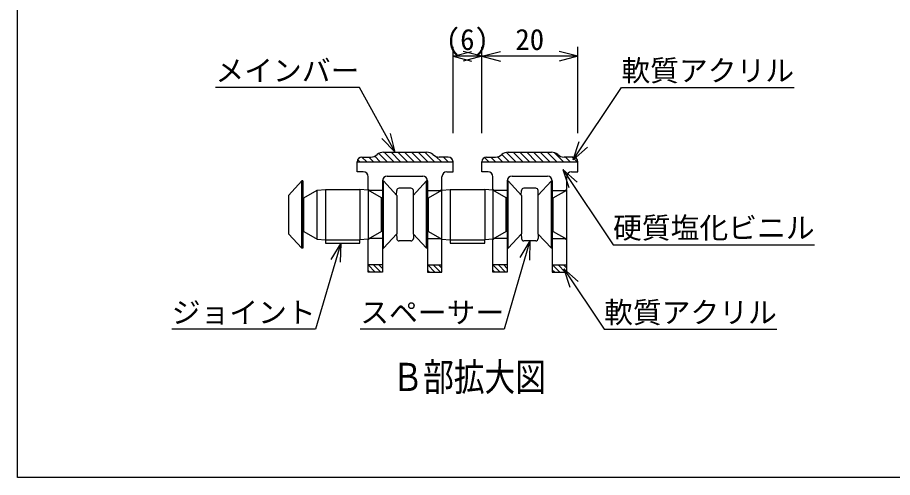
# Model space of a CAD drawing. Units: millimetres, scale not verified. Extents: x -819 to 819, y -558 to 522.
# Drawn here: x -819 to -272, y -558 to -270 of the extents above; entities that cross this region are included whole.
import ezdxf
from ezdxf.enums import TextEntityAlignment as Align

# ---------------------------------------------------------------- set-up
doc = ezdxf.new("R2010")
doc.units = ezdxf.units.MM
doc.header["$LTSCALE"] = 6
for name, color, linetype in [('0-7_枠細線', 5, 'Continuous'), ('0-9_枠極太', 5, 'Continuous'), ('1-6_極細1', 7, 'Continuous'), ('1-7_細線1', 7, 'Continuous'), ('1-8_寸法1', 7, 'Continuous')]:
    doc.layers.add(name, color=color, linetype=linetype)
doc.styles.add('ＭＳ ゴシック', font='')
doc.styles.get('ＭＳ ゴシック').set_extended_font_data('MS Gothic')

msp = doc.modelspace()

# ---------------------------------------------------------------- linework, layer by layer
at = {"layer": '0-9_枠極太'}
msp.add_lwpolyline([(-819, -558), (-819, 522), (819, 522), (819, -558)], close=True, dxfattribs=at)
at = {"layer": '1-6_極細1'}
for p, q in [((-587.875, -360.49), (-593.095, -355.27)), ((-583.632, -360.49), (-589.632, -354.49)), ((-579.39, -360.49), (-585.39, -354.49)), ((-575.147, -360.49), (-581.147, -354.49)), ((-570.905, -360.49), (-576.905, -354.49)), ((-566.662, -360.49), (-572.662, -354.49)), ((-562.419, -360.49), (-568.419, -354.49)), ((-558.177, -360.49), (-564.177, -354.49)), ((-507.265, -360.49), (-513.175, -354.58)), ((-503.022, -360.49), (-509.022, -354.49)), ((-498.78, -360.49), (-504.78, -354.49)), ((-494.537, -360.49), (-500.537, -354.49)), ((-490.294, -360.49), (-496.294, -354.49)), ((-486.052, -360.49), (-492.052, -354.49)), ((-481.809, -360.49), (-487.809, -354.49)), ((-477.566, -360.49), (-483.268, -354.789)), ((-606.637, -360.49), (-546.637, -360.49)), ((-604.846, -360.49), (-606.275, -359.061)), ((-600.603, -360.49), (-603.603, -357.49)), ((-596.36, -360.49), (-599.36, -357.49)), ((-592.118, -360.49), (-595.636, -356.972)), ((-553.934, -360.49), (-557.322, -357.102)), ((-549.691, -360.49), (-552.691, -357.49)), ((-547.205, -358.733), (-547.881, -358.058)), ((-528.637, -360.49), (-468.637, -360.49)), ((-528.478, -360.49), (-528.633, -360.335)), ((-524.235, -360.49), (-526.939, -357.787)), ((-519.993, -360.49), (-522.993, -357.49)), ((-515.75, -360.49), (-518.872, -357.368)), ((-511.508, -360.49), (-516.053, -355.944)), ((-473.324, -360.49), (-476.324, -357.49)), ((-469.081, -360.49), (-472.081, -357.49)), ((-641.137, -414.49), (-641.137, -372.49)), ((-590.137, -414.49), (-590.137, -372.49)), ((-563.137, -414.49), (-563.137, -372.49)), ((-512.137, -414.49), (-512.137, -372.49)), ((-485.137, -414.49), (-485.137, -372.49)), ((-639.937, -403.99), (-639.937, -382.99)), ((-631.537, -408.79), (-631.537, -378.19)), ((-626.437, -377.74), (-626.437, -409.24)), ((-604.837, -377.74), (-604.837, -409.24)), ((-599.737, -378.19), (-599.737, -408.79)), ((-591.337, -403.99), (-591.337, -382.99)), ((-561.937, -403.99), (-561.937, -382.99)), ((-553.537, -408.79), (-553.537, -378.19)), ((-548.437, -377.74), (-548.437, -409.24)), ((-526.837, -377.74), (-526.837, -409.24)), ((-521.737, -378.19), (-521.737, -408.79)), ((-513.337, -403.99), (-513.337, -382.99)), ((-483.937, -403.99), (-483.937, -382.99)), ((-475.537, -408.79), (-475.537, -378.19)), ((-590.737, -424.99), (-599.737, -424.99)), ((-595.243, -429.49), (-599.737, -424.995)), ((-591.848, -429.49), (-596.348, -424.99)), ((-590.737, -427.207), (-592.954, -424.99)), ((-562.537, -424.99), (-553.537, -424.99)), ((-557.907, -429.49), (-562.407, -424.99)), ((-554.513, -429.49), (-559.013, -424.99)), ((-553.537, -427.072), (-555.619, -424.99)), ((-512.737, -424.99), (-521.737, -424.99)), ((-517.178, -429.49), (-521.678, -424.99)), ((-513.784, -429.49), (-518.284, -424.99)), ((-512.737, -427.143), (-514.89, -424.99)), ((-484.537, -424.99), (-475.537, -424.99)), ((-479.843, -429.49), (-484.343, -424.99)), ((-476.449, -429.49), (-480.949, -424.99)), ((-475.537, -427.007), (-477.555, -424.99)), ((-598.637, -429.49), (-599.737, -428.389)), ((-561.301, -429.49), (-562.537, -428.254)), ((-520.572, -429.49), (-521.737, -428.325)), ((-483.237, -429.49), (-484.537, -428.19))]:
    msp.add_line(p, q, dxfattribs=at)
at = {"layer": '1-7_細線1'}
for p, q in [((-590.137, -354.49), (-563.137, -354.49)), ((-512.137, -354.49), (-485.137, -354.49)), ((-606.637, -366.79), (-606.637, -360.49)), ((-603.637, -357.49), (-598.074, -357.49)), ((-549.637, -357.49), (-555.2, -357.49)), ((-546.637, -366.79), (-546.637, -360.49)), ((-528.637, -366.79), (-528.637, -360.49)), ((-525.637, -357.49), (-520.074, -357.49)), ((-471.637, -357.49), (-477.2, -357.49)), ((-468.637, -366.79), (-468.637, -360.49)), ((-602.737, -366.79), (-606.637, -366.79)), ((-599.737, -377.59), (-599.737, -369.79)), ((-587.737, -369.49), (-565.537, -369.49)), ((-553.537, -377.59), (-553.537, -369.79)), ((-550.537, -366.79), (-546.637, -366.79)), ((-524.737, -366.79), (-528.637, -366.79)), ((-521.737, -377.59), (-521.737, -369.79)), ((-509.737, -369.49), (-487.537, -369.49)), ((-475.537, -377.59), (-475.537, -369.79)), ((-472.537, -366.79), (-468.637, -366.79)), ((-640.537, -372.49), (-640.537, -414.49)), ((-590.737, -372.49), (-590.737, -414.49)), ((-590.737, -372.49), (-590.737, -378.49)), ((-572.943, -376.99), (-580.332, -376.99)), ((-562.537, -372.49), (-562.537, -414.49)), ((-562.537, -372.49), (-562.537, -378.49)), ((-512.737, -372.49), (-512.737, -414.49)), ((-512.737, -372.49), (-512.737, -378.49)), ((-494.943, -376.99), (-502.332, -376.99)), ((-484.537, -372.49), (-484.537, -414.49)), ((-484.537, -372.49), (-484.537, -378.49)), ((-649.537, -381.49), (-649.537, -405.49)), ((-640.537, -382.99), (-639.937, -382.99)), ((-626.437, -377.74), (-604.837, -377.74)), ((-598.837, -378.49), (-599.737, -377.59)), ((-590.737, -378.49), (-598.837, -378.49)), ((-590.737, -382.99), (-591.337, -382.99)), ((-581.966, -381.261), (-581.83, -378.418)), ((-581.737, -381.49), (-581.737, -405.49)), ((-571.537, -381.49), (-571.537, -405.49)), ((-571.308, -381.261), (-571.445, -378.418)), ((-562.537, -378.49), (-554.437, -378.49)), ((-562.537, -382.99), (-561.937, -382.99)), ((-554.437, -378.49), (-553.537, -377.59)), ((-548.437, -377.74), (-526.837, -377.74)), ((-520.837, -378.49), (-521.737, -377.59)), ((-512.737, -378.49), (-520.837, -378.49)), ((-512.737, -382.99), (-513.337, -382.99)), ((-503.966, -381.261), (-503.83, -378.418)), ((-503.737, -381.49), (-503.737, -405.49)), ((-493.537, -381.49), (-493.537, -405.49)), ((-493.308, -381.261), (-493.445, -378.418)), ((-484.537, -378.49), (-476.437, -378.49)), ((-484.537, -382.99), (-483.937, -382.99)), ((-483.937, -382.99), (-475.537, -378.19)), ((-476.437, -378.49), (-475.537, -377.59)), ((-640.537, -403.99), (-639.937, -403.99)), ((-590.737, -403.99), (-591.337, -403.99)), ((-562.537, -403.99), (-561.937, -403.99)), ((-512.737, -403.99), (-513.337, -403.99)), ((-484.537, -403.99), (-483.937, -403.99)), ((-483.937, -403.99), (-475.537, -408.79)), ((-626.437, -409.24), (-626.437, -411.34)), ((-626.437, -409.24), (-604.837, -409.24)), ((-604.837, -411.34), (-604.837, -409.24)), ((-598.837, -408.49), (-599.737, -409.39)), ((-599.737, -429.49), (-599.737, -409.39)), ((-590.737, -408.49), (-598.837, -408.49)), ((-590.737, -408.49), (-590.737, -429.49)), ((-581.966, -405.719), (-581.83, -408.562)), ((-572.943, -409.99), (-580.332, -409.99)), ((-571.308, -405.719), (-571.445, -408.562)), ((-562.537, -408.49), (-562.537, -429.49)), ((-562.537, -408.49), (-554.437, -408.49)), ((-554.437, -408.49), (-553.537, -409.39)), ((-553.537, -429.49), (-553.537, -409.39)), ((-548.437, -409.24), (-548.437, -411.34)), ((-548.437, -409.24), (-526.837, -409.24)), ((-526.837, -411.34), (-526.837, -409.24)), ((-520.837, -408.49), (-521.737, -409.39)), ((-521.737, -429.49), (-521.737, -409.39)), ((-512.737, -408.49), (-520.837, -408.49)), ((-512.737, -408.49), (-512.737, -429.49)), ((-503.966, -405.719), (-503.83, -408.562)), ((-494.943, -409.99), (-502.332, -409.99)), ((-493.308, -405.719), (-493.445, -408.562)), ((-484.537, -408.49), (-484.537, -429.49)), ((-484.537, -408.49), (-476.437, -408.49)), ((-476.437, -408.49), (-475.537, -409.39)), ((-475.537, -429.49), (-475.537, -409.39)), ((-626.437, -411.34), (-604.837, -411.34)), ((-548.437, -411.34), (-526.837, -411.34)), ((-590.737, -429.49), (-599.737, -429.49)), ((-562.537, -429.49), (-553.537, -429.49)), ((-512.737, -429.49), (-521.737, -429.49)), ((-484.537, -429.49), (-475.537, -429.49))]:
    msp.add_line(p, q, dxfattribs=at)
for points in [[(-640.537, -372.49), (-641.137, -372.49), (-649.537, -381.49)], [(-590.737, -372.49), (-590.137, -372.49), (-581.737, -381.49)], [(-562.537, -372.49), (-563.137, -372.49), (-571.537, -381.49)], [(-512.737, -372.49), (-512.137, -372.49), (-503.737, -381.49)], [(-484.537, -372.49), (-485.137, -372.49), (-493.537, -381.49)], [(-639.937, -382.99), (-631.537, -378.19), (-626.437, -377.74)], [(-591.337, -382.99), (-599.737, -378.19), (-604.837, -377.74)], [(-561.937, -382.99), (-553.537, -378.19), (-548.437, -377.74)], [(-513.337, -382.99), (-521.737, -378.19), (-526.837, -377.74)], [(-639.937, -403.99), (-631.537, -408.79), (-626.437, -409.24)], [(-591.337, -403.99), (-599.737, -408.79), (-604.837, -409.24)], [(-561.937, -403.99), (-553.537, -408.79), (-548.437, -409.24)], [(-513.337, -403.99), (-521.737, -408.79), (-526.837, -409.24)], [(-640.537, -414.49), (-641.137, -414.49), (-649.537, -405.49)], [(-590.737, -414.49), (-590.137, -414.49), (-581.737, -405.49)], [(-562.537, -414.49), (-563.137, -414.49), (-571.537, -405.49)], [(-512.737, -414.49), (-512.137, -414.49), (-503.737, -405.49)], [(-484.537, -414.49), (-485.137, -414.49), (-493.537, -405.49)]]:
    msp.add_lwpolyline(points, dxfattribs=at)
for centre, radius, start, end in [((-590.137, -360.49), 6, 90, 131.40962), ((-563.137, -360.49), 6, 48.59038, 90), ((-512.137, -360.49), 6, 90, 131.40962), ((-485.137, -360.49), 6, 48.59038, 90), ((-603.637, -360.49), 3, 90, 180), ((-598.074, -351.49), 6, 270, 311.40962), ((-555.2, -351.49), 6, 228.59038, 270), ((-549.637, -360.49), 3, 0, 90), ((-525.637, -360.49), 3, 90, 180), ((-520.074, -351.49), 6, 270, 311.40962), ((-477.2, -351.49), 6, 228.59038, 270), ((-471.637, -360.49), 3, 0, 90), ((-602.737, -369.79), 3, 360, 90), ((-587.737, -372.49), 3, 90, 180), ((-565.537, -372.49), 3, 0, 90), ((-550.537, -369.79), 3, 90, 180), ((-524.737, -369.79), 3, 360, 90), ((-509.737, -372.49), 3, 90, 180), ((-487.537, -372.49), 3, 0, 90), ((-472.537, -369.79), 3, 90, 180), ((-580.332, -378.49), 1.5, 90, 177.25249), ((-572.943, -378.49), 1.5, 2.74751, 90), ((-502.332, -378.49), 1.5, 90, 177.25249), ((-494.943, -378.49), 1.5, 2.74751, 90), ((-580.332, -408.49), 1.5, 182.74751, 270), ((-572.943, -408.49), 1.5, 270, 357.25249), ((-502.332, -408.49), 1.5, 182.74751, 270), ((-494.943, -408.49), 1.5, 270, 357.25249)]:
    msp.add_arc(centre, radius, start, end, dxfattribs=at)
at = {"layer": '1-8_寸法1'}
for p, q in [((-546.637, -342.49), (-546.637, -288.49)), ((-528.637, -342.49), (-528.637, -288.49)), ((-468.637, -342.49), (-468.637, -288.49)), ((-546.637, -294.49), (-535.046, -291.384)), ((-546.637, -294.49), (-535.046, -297.596)), ((-528.637, -294.49), (-546.637, -294.49)), ((-528.637, -294.49), (-540.228, -291.384)), ((-528.637, -294.49), (-540.228, -297.596)), ((-528.637, -294.49), (-517.046, -291.384)), ((-528.637, -294.49), (-517.046, -297.596)), ((-468.637, -294.49), (-528.637, -294.49)), ((-468.637, -294.49), (-480.228, -291.384)), ((-468.637, -294.49), (-480.228, -297.596)), ((-582.838, -354.49), (-585.728, -342.843)), ((-582.838, -354.49), (-591.164, -345.848)), ((-471.578, -359.154), (-467.714, -347.793)), ((-471.578, -359.154), (-462.552, -351.247)), ((-477.987, -365.231), (-468.971, -373.15)), ((-477.987, -365.231), (-474.139, -376.597)), ((-498.637, -409.99), (-504.85, -420.257)), ((-498.637, -409.99), (-498.884, -421.987)), ((-616.899, -411.34), (-623.112, -421.607)), ((-616.899, -411.34), (-617.146, -423.337)), ((-477.345, -427.533), (-468.329, -435.452)), ((-477.345, -427.533), (-473.496, -438.899))]:
    msp.add_line(p, q, dxfattribs=at)
for points in [[(-582.838, -354.49), (-605.224, -313.994), (-695.224, -313.994)], [(-471.578, -359.154), (-441.367, -313.994), (-333.367, -313.994)], [(-477.987, -365.231), (-446.546, -412.362), (-320.546, -412.362)], [(-498.637, -409.99), (-514.676, -465.269), (-604.676, -465.269)], [(-616.899, -411.34), (-632.546, -465.269), (-722.546, -465.269)], [(-477.345, -427.533), (-452.171, -465.269), (-344.171, -465.269)]]:
    msp.add_lwpolyline(points, dxfattribs=at)

# ---------------------------------------------------------------- texts
at = {"layer": '0-7_枠細線', "style": 'ＭＳ ゴシック', "width": 0.8}
msp.add_text('Ｂ部拡大図', height=17.6, dxfattribs=at).set_placement((-584.545, -509.176), align=Align.BOTTOM_LEFT)
at = {"layer": '1-8_寸法1', "style": 'ＭＳ ゴシック'}
for s, p in [('(6)', (-551.137, -294.49)), ('20', (-507.637, -294.49)), ('メインバー', (-695.224, -313.994)), ('軟質アクリル', (-441.367, -313.994)), ('硬質塩化ビニル', (-446.546, -412.362)), ('ジョイント', (-722.546, -465.269)), ('スペーサー', (-604.676, -465.269)), ('軟質アクリル', (-452.171, -465.269))]:
    msp.add_text(s, height=13.2, dxfattribs=at).set_placement(p, align=Align.BOTTOM_LEFT)

doc.saveas('drawing.dxf')
